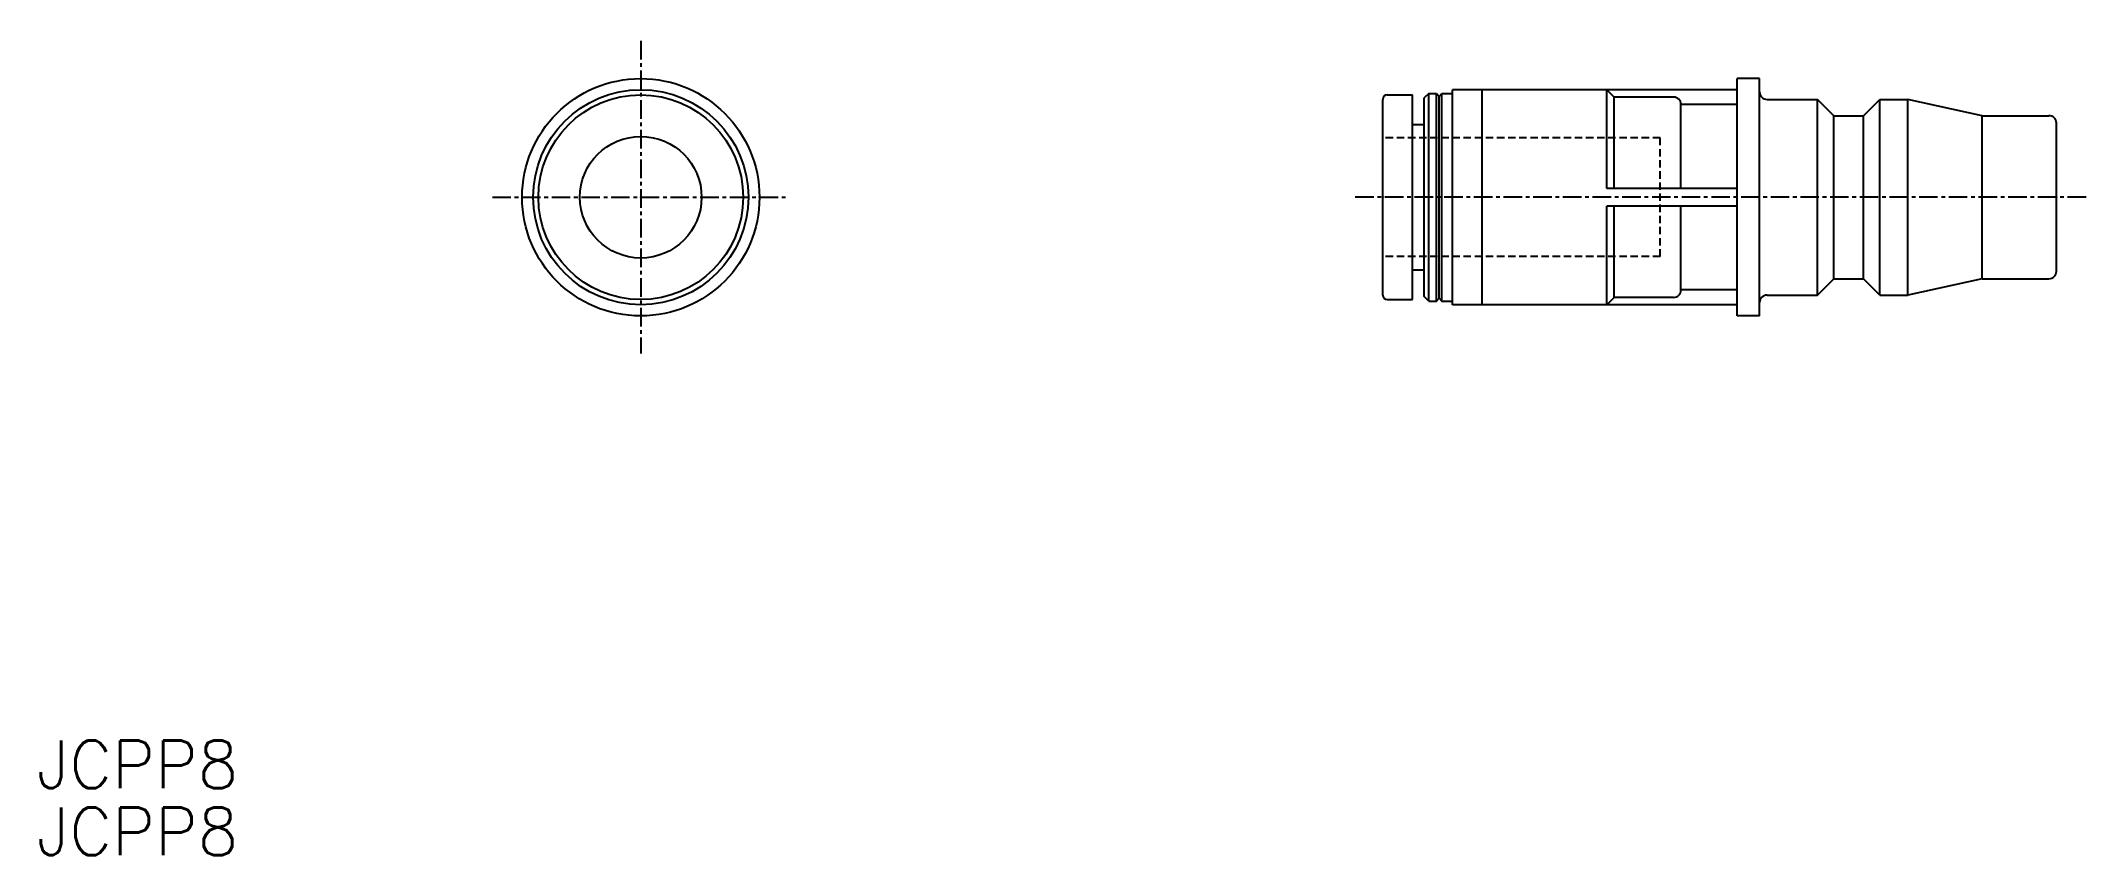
# Model space of a CAD drawing. Extents: x -10 to 128, y -16 to 39.
import ezdxf

# ---------------------------------------------------------------- set-up
doc = ezdxf.new("R2010")
doc.units = 0
doc.linetypes.add('CENTER', pattern=[2, 1.25, -0.25, 0.25, -0.25])
doc.linetypes.add('DASHED', pattern=[0.75, 0.5, -0.25])
doc.layers.get('0').update_dxf_attribs({"linetype": 'CONTINUOUS'})
doc.layers.add('CENTER', color=1, linetype='CENTER')
doc.styles.get("Standard").update_dxf_attribs({"font": 'txt.shx'})

msp = doc.modelspace()

# ---------------------------------------------------------------- linework, layer by layer
at = {"color": 7, "linetype": 'CONTINUOUS'}
for p, q in [((85.42, 21.49), (85.42, 35.99)), ((104.62, 35.99), (85.42, 35.99)), ((87.42, 21.49), (87.42, 35.99)), ((96.32, 35.49), (95.82, 35.99)), ((95.82, 29.34), (95.82, 35.99)), ((104.62, 20.74), (104.62, 36.74)), ((106.12, 36.74), (104.62, 36.74)), ((106.12, 20.74), (106.12, 36.74)), ((80.72, 22.14), (80.72, 35.34)), ((81.02, 35.64), (82.72, 35.64)), ((82.72, 21.84), (82.72, 35.64)), ((83.82, 35.74), (83.52, 35.44)), ((83.52, 22.04), (83.52, 35.44)), ((83.82, 21.74), (83.82, 35.74)), ((83.82, 35.74), (84.35, 35.74)), ((84.35, 21.74), (84.35, 35.74)), ((84.35, 35.74), (84.52, 35.54)), ((84.52, 35.54), (84.7, 35.74)), ((84.52, 21.94), (84.52, 35.54)), ((84.7, 21.74), (84.7, 35.74)), ((84.7, 35.74), (85.42, 35.74)), ((100.32, 35.49), (96.32, 35.49)), ((96.32, 29.34), (96.32, 35.49)), ((104.62, 34.99), (100.82, 34.99)), ((100.82, 29.34), (100.82, 34.99)), ((106.62, 35.34), (110.02, 35.34)), ((110.02, 22.14), (110.02, 35.34)), ((111.12, 34.24), (110.02, 35.34)), ((113.12, 34.24), (114.22, 35.34)), ((114.22, 22.14), (114.22, 35.34)), ((114.22, 35.34), (116.12, 35.34)), ((121.12, 34.24), (116.12, 35.34)), ((116.12, 22.14), (116.12, 35.34)), ((82.72, 33.64), (83.52, 33.64)), ((111.12, 34.24), (113.12, 34.24)), ((111.12, 23.24), (111.12, 34.24)), ((113.12, 23.24), (113.12, 34.24)), ((121.12, 34.24), (125.62, 34.24)), ((121.12, 23.24), (121.12, 34.24)), ((126.12, 23.74), (126.12, 33.74)), ((104.62, 29.34), (95.82, 29.34)), ((95.82, 21.49), (95.82, 28.14)), ((104.62, 28.14), (95.82, 28.14)), ((96.32, 21.99), (96.32, 28.14)), ((100.82, 22.49), (100.82, 28.14)), ((82.72, 23.84), (83.52, 23.84)), ((104.62, 22.49), (100.82, 22.49)), ((106.62, 22.14), (110.02, 22.14)), ((110.02, 22.14), (111.12, 23.24)), ((111.12, 23.24), (113.12, 23.24)), ((114.22, 22.14), (113.12, 23.24)), ((114.22, 22.14), (116.12, 22.14)), ((121.12, 23.24), (116.12, 22.14)), ((121.12, 23.24), (125.62, 23.24)), ((81.02, 21.84), (82.72, 21.84)), ((83.82, 21.74), (83.52, 22.04)), ((83.82, 21.74), (84.35, 21.74)), ((84.35, 21.74), (84.52, 21.94)), ((84.52, 21.94), (84.7, 21.74)), ((84.7, 21.74), (85.42, 21.74)), ((104.62, 21.49), (85.42, 21.49)), ((96.32, 21.99), (95.82, 21.49)), ((100.32, 21.99), (96.32, 21.99)), ((106.12, 20.74), (104.62, 20.74))]:
    msp.add_line(p, q, dxfattribs=at)
at = {"color": 3, "linetype": 'DASHED'}
for p, q in [((99.42, 32.74), (80.72, 32.74)), ((99.42, 24.74), (99.42, 32.74)), ((99.42, 24.74), (80.72, 24.74))]:
    msp.add_line(p, q, dxfattribs=at)
at = {"color": 7, "linetype": 'CONTINUOUS'}
for radius in [8, 7.25, 6.9, 4.1]:
    msp.add_circle((30.72, 28.74), radius, dxfattribs=at)
for centre, radius, start, end in [((106.62, 35.84), 0.5, 180, 270), ((81.02, 35.34), 0.3, 90, 180), ((100.32, 34.99), 0.5, 0, 90), ((125.62, 33.74), 0.5, 0, 90), ((125.62, 23.74), 0.5, 270, 0), ((81.02, 22.14), 0.3, 180, 270), ((100.32, 22.49), 0.5, 270, 0), ((106.62, 21.64), 0.5, 90, 180)]:
    msp.add_arc(centre, radius, start, end, dxfattribs=at)
for p in [(30.72, 28.74), (38.72, 28.74), (80.72, 28.74), (126.12, 28.74)]:
    msp.add_point(p, dxfattribs=at)
at = {"layer": 'CENTER', "color": 1, "linetype": 'CENTER'}
for p, q in [((30.72, 39.28), (30.72, 18.2)), ((20.72, 28.74), (40.72, 28.74)), ((128.12, 28.74), (78.72, 28.74))]:
    msp.add_line(p, q, dxfattribs=at)

# ---------------------------------------------------------------- texts
at = {"color": 7, "linetype": 'CONTINUOUS'}
for p in [(-9.98, -11.1), (-9.98, -15.62)]:
    msp.add_text('JCPP8', height=3.2, dxfattribs=at).set_placement(p)

doc.saveas('drawing.dxf')
